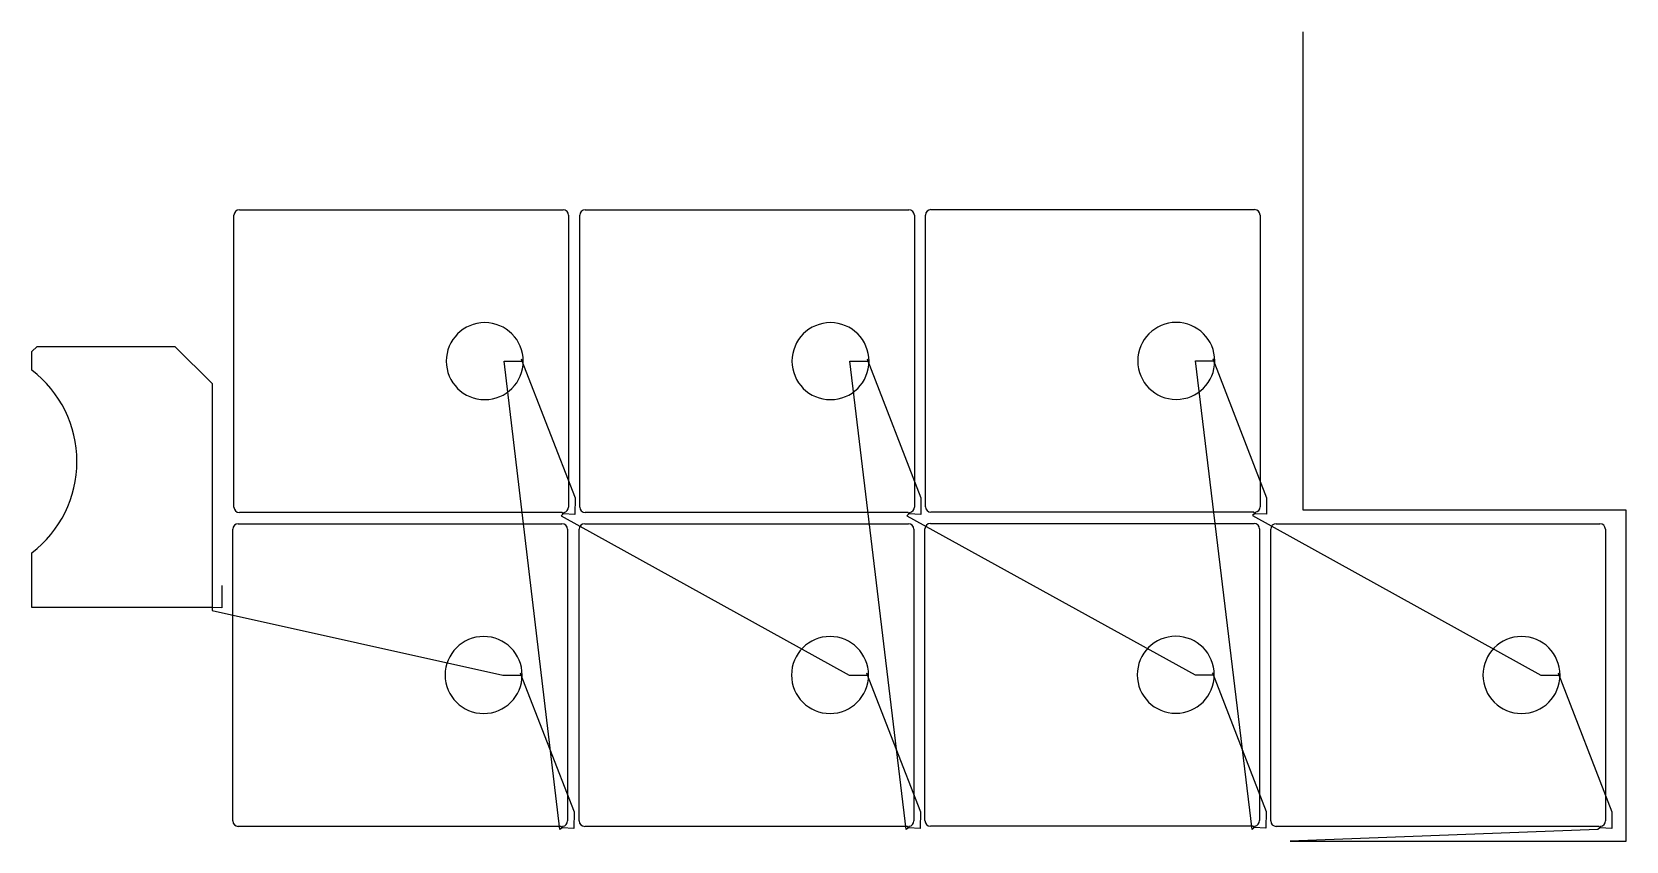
# Model space of a CAD drawing. Header units: metres. Extents: x 52 to 2950, y 1529 to 3000.
import ezdxf

# ---------------------------------------------------------------- set-up
doc = ezdxf.new("R2010")
doc.units = ezdxf.units.M

msp = doc.modelspace()

# ---------------------------------------------------------------- linework, layer by layer
at = {"layer": 'TOOL_0'}
for p, q in [((2363.04, 2999.009), (2363.04, 3000.009)), ((2363.04, 2130.478), (2363.04, 2999.009)), ((419.373, 2136.087), (419.373, 2666.487)), ((429.373, 2676.487), (1017.773, 2676.487)), ((1027.773, 2666.487), (1027.773, 2136.087)), ((1047.849, 2136.09), (1047.849, 2666.49)), ((1057.849, 2676.49), (1646.249, 2676.49)), ((1656.249, 2666.49), (1656.249, 2136.09)), ((1676.325, 2136.508), (1676.325, 2666.908)), ((1686.325, 2676.908), (2274.725, 2676.908)), ((2284.725, 2666.908), (2284.725, 2136.508)), ((52.083, 2418.645), (61.522, 2428.084)), ((52.084, 2384.945), (52.083, 2418.645)), ((61.522, 2428.084), (312.143, 2428.084)), ((312.143, 2428.084), (379.582, 2360.645)), ((1011.94, 1549.52), (910.322, 2401.286)), ((910.322, 2401.286), (945.322, 2401.286)), ((945.322, 2401.286), (941.786, 2404.822)), ((941.786, 2404.822), (1039.649, 2152.627)), ((1641.656, 1549.523), (1538.798, 2401.289)), ((1538.798, 2401.289), (1573.798, 2401.289)), ((1573.798, 2401.289), (1570.262, 2404.825)), ((1570.262, 2404.825), (1668.125, 2152.63)), ((2270.132, 1549.941), (2167.274, 2401.707)), ((2167.274, 2401.707), (2202.274, 2401.707)), ((2202.274, 2401.707), (2198.738, 2405.243)), ((2198.738, 2405.243), (2296.601, 2153.048)), ((379.582, 2360.645), (379.582, 1953.084)), ((1039.649, 2152.627), (1039.324, 2122.429)), ((1668.125, 2152.63), (1667.8, 2122.432)), ((2296.601, 2153.048), (2296.276, 2122.85)), ((1016.271, 2126.087), (429.373, 2126.087)), ((1017.868, 2123.545), (1014.009, 2120.238)), ((1014.009, 2120.238), (1537.969, 1830.571)), ((1017.867, 2123.545), (1016.271, 2126.087)), ((1039.324, 2122.429), (1017.867, 2123.545)), ((1019.269, 2126.199), (1017.868, 2123.545)), ((1644.747, 2126.09), (1057.849, 2126.09)), ((1646.344, 2123.548), (1642.485, 2120.241)), ((1642.485, 2120.241), (2166.445, 1830.989)), ((1646.343, 2123.548), (1644.747, 2126.09)), ((1667.8, 2122.432), (1646.343, 2123.548)), ((1647.745, 2126.202), (1646.344, 2123.548)), ((2273.223, 2126.508), (1686.325, 2126.508)), ((2274.82, 2123.966), (2270.961, 2120.659)), ((2270.961, 2120.659), (2794.921, 1830.577)), ((2274.819, 2123.966), (2273.223, 2126.508)), ((2296.276, 2122.85), (2274.819, 2123.966)), ((2276.221, 2126.62), (2274.82, 2123.966)), ((2950.081, 2130.478), (2363.04, 2130.478)), ((2950.081, 1528.566), (2950.081, 2130.478)), ((417.304, 1565.369), (417.304, 2095.769)), ((427.304, 2105.769), (1015.704, 2105.769)), ((1025.704, 2095.769), (1025.704, 1565.369)), ((1047.02, 1565.372), (1047.02, 2095.772)), ((1057.02, 2105.772), (1645.42, 2105.772)), ((1655.42, 2095.772), (1655.42, 1565.372)), ((1675.496, 1565.79), (1675.496, 2096.19)), ((1685.496, 2106.19), (2273.896, 2106.19)), ((2283.896, 2096.19), (2283.896, 1565.79)), ((2303.971, 1565.378), (2303.971, 2095.778)), ((2313.971, 2105.778), (2902.371, 2105.778)), ((2912.371, 2095.778), (2912.371, 1565.378)), ((52.083, 1953.084), (52.083, 2052.723)), ((397.491, 1993.572), (397.491, 1952.788)), ((379.583, 1953.084), (52.083, 1953.084)), ((379.582, 1953.084), (379.582, 1947.969)), ((379.582, 1947.969), (908.254, 1830.568)), ((397.491, 1952.788), (379.583, 1953.084)), ((908.254, 1830.568), (943.254, 1830.568)), ((943.254, 1830.568), (939.718, 1834.104)), ((939.718, 1834.104), (1037.581, 1581.91)), ((1537.969, 1830.571), (1572.969, 1830.571)), ((1572.969, 1830.571), (1569.433, 1834.107)), ((1569.433, 1834.107), (1667.296, 1581.913)), ((2166.445, 1830.989), (2201.445, 1830.989)), ((2201.445, 1830.989), (2197.909, 1834.525)), ((2197.909, 1834.525), (2295.772, 1582.33)), ((2794.921, 1830.577), (2829.921, 1830.577)), ((2829.921, 1830.577), (2826.385, 1834.113)), ((2826.385, 1834.113), (2924.248, 1581.919)), ((1037.581, 1581.91), (1037.255, 1551.711)), ((1667.296, 1581.913), (1666.971, 1551.714)), ((2295.772, 1582.33), (2295.447, 1552.132)), ((2924.248, 1581.919), (2923.922, 1551.72)), ((1014.202, 1555.369), (427.304, 1555.369)), ((1015.799, 1552.827), (1011.94, 1549.52)), ((1015.798, 1552.827), (1014.202, 1555.369)), ((1037.255, 1551.711), (1015.798, 1552.827)), ((1017.2, 1555.481), (1015.799, 1552.827)), ((1643.918, 1555.372), (1057.02, 1555.372)), ((1645.515, 1552.83), (1641.656, 1549.523)), ((1645.514, 1552.83), (1643.918, 1555.372)), ((1666.971, 1551.714), (1645.514, 1552.83)), ((1646.916, 1555.484), (1645.515, 1552.83)), ((2272.394, 1555.79), (1685.496, 1555.79)), ((2273.991, 1553.248), (2270.132, 1549.941)), ((2273.99, 1553.248), (2272.394, 1555.79)), ((2295.447, 1552.132), (2273.99, 1553.248)), ((2275.392, 1555.902), (2273.991, 1553.248)), ((2900.869, 1555.378), (2313.971, 1555.378)), ((2898.607, 1549.529), (2339.323, 1528.566)), ((2902.466, 1552.836), (2898.607, 1549.529)), ((2902.465, 1552.836), (2900.869, 1555.378)), ((2923.922, 1551.72), (2902.465, 1552.836)), ((2903.867, 1555.49), (2902.466, 1552.836)), ((2339.323, 1528.566), (2950.081, 1528.566))]:
    msp.add_line(p, q, dxfattribs=at)
for centre, radius, start, end in [((429.373, 2666.487), 10, 90, 180), ((1017.773, 2666.487), 10, 0, 90), ((1057.849, 2666.49), 10, 90, 180), ((1646.249, 2666.49), 10, 0, 90), ((1686.325, 2666.908), 10, 90, 180), ((2274.725, 2666.908), 10, 0, 90), ((875.322, 2401.286), 70, 0, 180), ((1503.798, 2401.289), 70, 0, 180), ((2132.274, 2401.707), 70, 0, 180), ((-75.167, 2218.834), 209.25, 307.454065, 52.545717), ((875.322, 2401.286), 70, 180, 0), ((1503.798, 2401.289), 70, 180, 0), ((2132.274, 2401.707), 70, 180, 0), ((429.373, 2136.087), 10, 180, 270), ((1017.773, 2136.087), 10, 278.603289, 0), ((1057.849, 2136.09), 10, 180, 270), ((1646.249, 2136.09), 10, 278.603289, 0), ((1686.325, 2136.508), 10, 180, 270), ((2274.725, 2136.508), 10, 278.603289, 0), ((427.304, 2095.769), 10, 90, 180), ((1015.704, 2095.769), 10, 0, 90), ((1057.02, 2095.772), 10, 90, 180), ((1645.42, 2095.772), 10, 0, 90), ((1685.496, 2096.19), 10, 90, 180), ((2273.896, 2096.19), 10, 0, 90), ((2313.971, 2095.778), 10, 90, 180), ((2902.371, 2095.778), 10, 0, 90), ((873.254, 1830.568), 70, 0, 180), ((1502.969, 1830.571), 70, 0, 180), ((2131.445, 1830.989), 70, 0, 180), ((2759.921, 1830.577), 70, 0, 180), ((873.254, 1830.568), 70, 180, 0), ((1502.969, 1830.571), 70, 180, 0), ((2131.445, 1830.989), 70, 180, 0), ((2759.921, 1830.577), 70, 180, 0), ((427.304, 1565.369), 10, 180, 270), ((1015.704, 1565.369), 10, 278.603289, 0), ((1057.02, 1565.372), 10, 180, 270), ((1645.42, 1565.372), 10, 278.603289, 0), ((1685.496, 1565.79), 10, 180, 270), ((2273.896, 1565.79), 10, 278.603289, 0), ((2313.971, 1565.378), 10, 180, 270), ((2902.371, 1565.378), 10, 278.603289, 0)]:
    msp.add_arc(centre, radius, start, end, dxfattribs=at)

doc.saveas('drawing.dxf')
